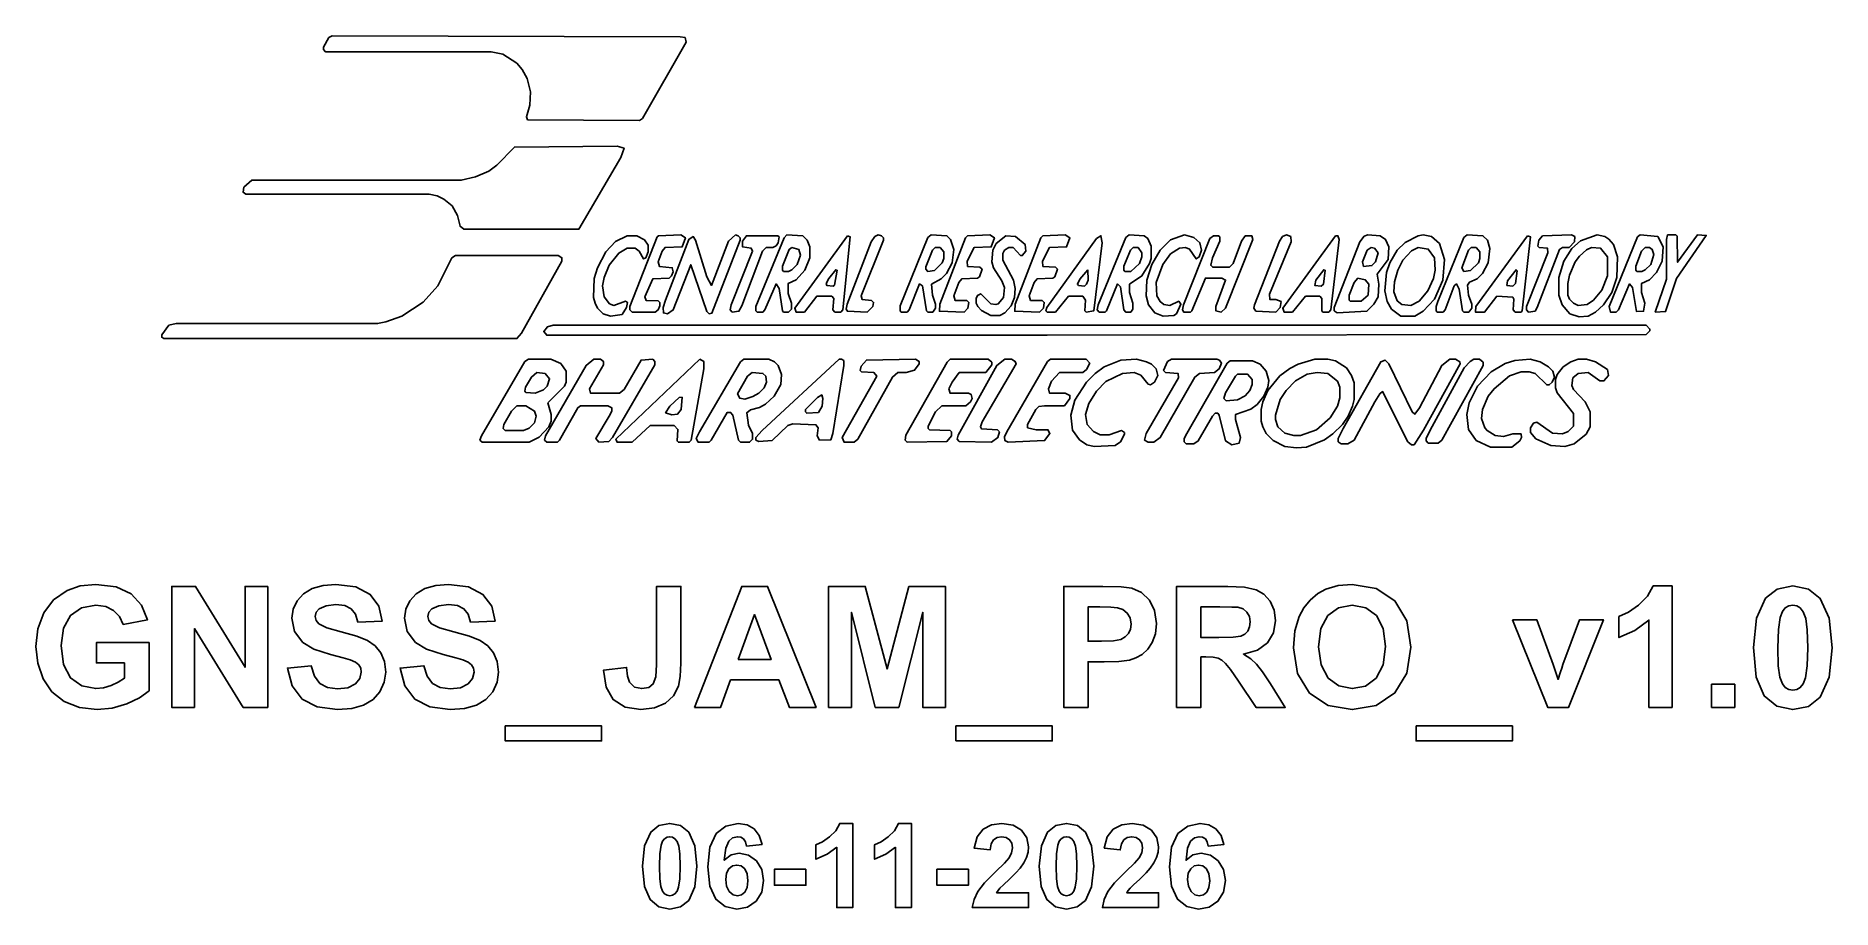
# Model space of a CAD drawing. Header units: millimetres. Extents: x 8.2 to 46.8, y -8.9 to 9.8.
import ezdxf

# ---------------------------------------------------------------- set-up
doc = ezdxf.new("R2010")
doc.units = ezdxf.units.MM

msp = doc.modelspace()

# ---------------------------------------------------------------- linework, layer by layer
for points in [[(14.4895, 9.7903), (14.3738, 9.5854), (14.3738, 9.532), (14.4183, 9.4875), (17.9804, 9.4875), (18.2297, 9.434), (18.5325, 9.2381), (18.6482, 9.1046), (18.7551, 8.9086), (18.8263, 8.6237), (18.8085, 8.3387), (18.7373, 8.0894), (18.764, 8.027), (21.1684, 8.0092), (21.2307, 8.0537), (22.1747, 9.6923), (22.148, 9.7903), (22.0411, 9.8081), (14.5608, 9.8259)], [(20.6875, 7.4571), (18.479, 7.4393), (18.105, 7.0475), (17.9269, 6.9228), (17.642, 6.7981), (17.3392, 6.7269), (12.8332, 6.7269), (12.664, 6.5755), (12.6461, 6.4686), (12.7085, 6.4241), (16.6446, 6.4241), (16.8227, 6.3885), (16.9652, 6.3172), (17.1433, 6.1748), (17.259, 5.9699), (17.3125, 5.7384), (17.3926, 5.6761), (19.8683, 5.6761), (20.7677, 7.2167), (20.8389, 7.4126)], [(20.9013, 5.5336), (20.6519, 5.4089), (20.4471, 5.1863), (20.269, 4.8479), (20.1977, 4.6163), (20.1799, 4.2067), (20.2156, 4.082), (20.269, 3.9752), (20.3848, 3.8594), (20.545, 3.806), (20.7944, 3.8416), (20.8924, 3.993), (20.9102, 4.0998), (20.8656, 4.1266), (20.6163, 4.0375), (20.5272, 4.0731), (20.4115, 4.2245), (20.3759, 4.4561), (20.4115, 4.6342), (20.5183, 4.9013), (20.7232, 5.1596), (20.9013, 5.2664), (21.0794, 5.2664), (21.1595, 5.2041), (21.2575, 5.0349), (21.302, 5.0616), (21.3554, 5.1863), (21.3554, 5.3288), (21.2753, 5.4445), (21.115, 5.5336)], [(22.0589, 5.5514), (21.5781, 5.5336), (21.5513, 5.5069), (20.9636, 4.0108), (20.9636, 3.9395), (21.0081, 3.895), (21.5068, 3.895), (21.5691, 3.9395), (21.6048, 4.0286), (21.6048, 4.0998), (21.5691, 4.1355), (21.3109, 4.1444), (21.2842, 4.2245), (21.4534, 4.6074), (21.8096, 4.6252), (21.8541, 4.6698), (21.8897, 4.7588), (21.8719, 4.8479), (21.5959, 4.8746), (21.5691, 4.9726), (21.6582, 5.2041), (21.7205, 5.2842), (22.0856, 5.2931), (22.1569, 5.4891)], [(23.2344, 5.5514), (23.083, 5.4178), (22.7179, 4.465), (22.62, 4.652), (22.3706, 5.4356), (22.3261, 5.5158), (22.2281, 5.4534), (21.7294, 4.1533), (21.676, 3.993), (21.6849, 3.8772), (21.774, 3.8594), (21.8897, 3.9395), (22.2727, 4.9102), (22.62, 3.9039), (22.6645, 3.8594), (22.7268, 3.8683), (23.3324, 5.4356), (23.3324, 5.4891), (23.2878, 5.5336)], [(24.1427, 5.5336), (23.466, 5.5336), (23.3858, 5.4178), (23.3858, 5.2931), (23.5728, 5.2664), (23.5995, 5.2041), (23.1365, 4.0464), (23.1186, 3.9395), (23.1632, 3.895), (23.3057, 3.9128), (23.368, 4.0286), (23.8133, 5.2041), (23.8934, 5.2842), (24.0359, 5.2842), (24.1071, 5.3199), (24.1517, 5.3822), (24.1695, 5.5069)], [(24.2763, 5.4891), (23.6708, 4.0108), (23.6708, 3.9217), (23.6975, 3.895), (23.8222, 3.895), (23.8667, 3.9395), (24.1071, 4.5006), (24.1695, 4.4026), (24.2407, 3.9217), (24.2674, 3.895), (24.3743, 3.895), (24.4366, 3.9574), (24.4366, 4.082), (24.3654, 4.2958), (24.3654, 4.5095), (24.5346, 4.5896), (24.7216, 4.7944), (24.8284, 5.0616), (24.8284, 5.2931), (24.775, 5.4356), (24.6771, 5.5336), (24.3387, 5.5514)], [(25.6388, 5.5336), (24.5079, 3.9752), (24.5346, 3.895), (24.7127, 3.895), (24.9798, 4.2334), (25.3004, 4.2334), (25.3449, 4.1889), (25.3271, 3.9395), (25.3717, 3.895), (25.4963, 3.895), (25.5409, 3.9395), (25.7012, 5.5069)], [(26.2266, 5.5158), (26.1464, 5.4), (25.6299, 4.0642), (25.6121, 3.9574), (25.6388, 3.9128), (26.0663, 3.895), (26.182, 4.0108), (26.1998, 4.0998), (26.1553, 4.1444), (25.9594, 4.1622), (25.9327, 4.2423), (26.4136, 5.4356), (26.4136, 5.4891), (26.369, 5.5336), (26.2978, 5.5514)], [(27.3664, 5.498), (26.7698, 4.0286), (26.7698, 3.9217), (26.7965, 3.895), (26.9212, 3.895), (26.9657, 3.9395), (27.1883, 4.5006), (27.2507, 4.4561), (27.3397, 3.9217), (27.3664, 3.895), (27.4733, 3.895), (27.5356, 3.9752), (27.5356, 4.0642), (27.4644, 4.2601), (27.4466, 4.4917), (27.6514, 4.6074), (27.7672, 4.7232), (27.8918, 4.9547), (27.9274, 5.2397), (27.8562, 5.4534), (27.7761, 5.5336), (27.4377, 5.5514)], [(28.7022, 5.5514), (28.2213, 5.5336), (28.1768, 5.4891), (27.6247, 4.0642), (27.6158, 3.9128), (28.1501, 3.895), (28.2302, 3.9752), (28.248, 4.0998), (28.2035, 4.1444), (27.9542, 4.1444), (27.9274, 4.2423), (28.0343, 4.5273), (28.0966, 4.6074), (28.435, 4.6252), (28.4796, 4.652), (28.533, 4.8123), (28.4885, 4.8568), (28.2213, 4.8746), (28.2124, 4.9904), (28.3638, 5.2842), (28.7289, 5.2931), (28.8002, 5.4891)], [(29.0406, 5.5336), (28.8358, 5.3644), (28.7645, 5.2219), (28.7467, 4.9726), (28.7823, 4.8479), (28.9605, 4.5629), (29.0139, 4.4204), (28.9961, 4.2067), (28.8803, 4.0731), (28.8269, 4.0553), (28.72, 4.0731), (28.5063, 4.2869), (28.435, 4.2512), (28.4083, 4.1889), (28.4083, 4.082), (28.4439, 4.0108), (28.5241, 3.9306), (28.72, 3.8238), (28.9159, 3.8238), (29.0228, 3.8772), (29.1564, 4.0286), (29.2276, 4.2067), (29.2454, 4.4026), (29.2098, 4.5807), (28.9783, 5.0082), (28.9783, 5.1507), (29.0139, 5.2219), (29.1118, 5.2842), (29.2009, 5.2842), (29.3612, 5.1061), (29.3968, 5.1061), (29.477, 5.2041), (29.4591, 5.3466), (29.2543, 5.5158)], [(30.3229, 5.5514), (29.8421, 5.5336), (29.7975, 5.4891), (29.2454, 4.0642), (29.2365, 3.9128), (29.7708, 3.895), (29.851, 3.9752), (29.8688, 4.0998), (29.8243, 4.1444), (29.5749, 4.1444), (29.5482, 4.2423), (29.6551, 4.5273), (29.7174, 4.6074), (30.0558, 4.6252), (30.1003, 4.652), (30.1537, 4.8123), (30.1092, 4.8568), (29.8421, 4.8746), (29.8332, 4.9904), (29.9845, 5.2842), (30.3497, 5.2931), (30.4209, 5.4891)], [(30.9908, 5.4712), (29.9222, 3.993), (29.9044, 3.9217), (29.9311, 3.895), (30.1092, 3.895), (30.3942, 4.2334), (30.697, 4.2334), (30.7593, 4.1533), (30.7415, 3.9217), (30.7682, 3.895), (30.9374, 3.9217), (31.1155, 5.3822), (31.0888, 5.5336)], [(31.6231, 5.498), (31.0265, 4.0464), (31.0086, 3.9395), (31.0532, 3.895), (31.1778, 3.895), (31.2046, 3.9217), (31.445, 4.5006), (31.5073, 4.4382), (31.5786, 3.9395), (31.6231, 3.895), (31.73, 3.895), (31.7745, 3.9574), (31.7745, 4.082), (31.7032, 4.3136), (31.7032, 4.4917), (31.9704, 4.6698), (32.1307, 4.9369), (32.1663, 5.0438), (32.1663, 5.3109), (32.0951, 5.4712), (32.0149, 5.5336), (31.6943, 5.5514)], [(32.8876, 5.5514), (32.5849, 5.4445), (32.3622, 5.2219), (32.1841, 4.9191), (32.0773, 4.5807), (32.0595, 4.2423), (32.1129, 4.0464), (32.2465, 3.8772), (32.4246, 3.806), (32.6561, 3.8238), (32.7095, 3.8594), (32.8075, 4.0642), (32.763, 4.1266), (32.5671, 4.0375), (32.4424, 4.0553), (32.3622, 4.1177), (32.291, 4.2423), (32.2732, 4.5273), (32.4157, 4.9191), (32.5849, 5.1417), (32.7808, 5.2664), (32.9054, 5.2842), (32.9945, 5.2486), (33.137, 5.0349), (33.1993, 5.0794), (33.2528, 5.2219), (33.2171, 5.3822), (33.0836, 5.498)], [(34.1878, 5.5336), (34.1076, 5.4178), (33.9295, 4.9369), (33.8494, 4.8568), (33.4932, 4.8568), (33.4487, 4.9013), (33.4843, 5.0616), (33.6446, 5.4178), (33.6446, 5.5069), (33.6179, 5.5336), (33.511, 5.5336), (33.4309, 5.4712), (32.8609, 4.0464), (32.8431, 3.9395), (32.8698, 3.895), (33.0123, 3.895), (33.039, 3.9217), (33.3329, 4.6252), (33.6891, 4.6252), (33.7693, 4.5807), (33.5555, 4.0108), (33.5555, 3.9217), (33.6713, 3.895), (33.7693, 3.9752), (34.357, 5.4534), (34.3303, 5.5336)], [(34.9893, 5.5158), (34.9269, 5.4178), (34.3926, 4.0464), (34.3748, 3.9752), (34.4193, 3.9128), (34.8468, 3.895), (34.9447, 3.993), (34.9625, 4.1177), (34.8468, 4.1622), (34.7221, 4.1622), (34.7132, 4.2779), (35.1763, 5.4), (35.1674, 5.5158), (35.0783, 5.5514)], [(36.1291, 5.5336), (34.9982, 3.9752), (35.0249, 3.895), (35.203, 3.895), (35.488, 4.2334), (35.7907, 4.2334), (35.8353, 4.1889), (35.8353, 3.9217), (35.862, 3.895), (35.9866, 3.895), (36.0312, 3.9395), (36.2093, 5.4534), (36.1826, 5.5336)], [(36.7436, 5.5247), (36.6545, 5.4), (36.1024, 3.993), (36.1024, 3.9217), (36.1647, 3.8772), (36.8059, 3.9128), (36.9573, 4.0642), (37.0464, 4.2245), (37.0642, 4.4917), (37.0285, 4.7054), (37.2601, 5.026), (37.2779, 5.2931), (37.2067, 5.4534), (37.0909, 5.5336), (36.8237, 5.5514)], [(37.9102, 5.5336), (37.6252, 5.3911), (37.456, 5.2219), (37.2957, 4.9547), (37.2245, 4.741), (37.1888, 4.3492), (37.2423, 4.1177), (37.3313, 3.9574), (37.5361, 3.806), (37.8389, 3.806), (38.017, 3.9128), (38.2575, 4.1711), (38.4356, 4.5807), (38.4712, 5.026), (38.3643, 5.3644), (38.1951, 5.5158), (38.017, 5.5514)], [(38.8897, 5.498), (38.3287, 4.1177), (38.2931, 4.0108), (38.2931, 3.9217), (38.3198, 3.895), (38.4445, 3.895), (38.489, 3.9395), (38.6849, 4.4561), (38.7294, 4.5006), (38.7918, 4.3848), (38.863, 3.9217), (38.8897, 3.895), (38.9966, 3.895), (39.0589, 3.9752), (39.0589, 4.0642), (38.9877, 4.2601), (38.9699, 4.4739), (39.0144, 4.5362), (39.1747, 4.6074), (39.2905, 4.7232), (39.4151, 4.9547), (39.4508, 5.2575), (39.3973, 5.4356), (39.2994, 5.5336), (38.961, 5.5514)], [(40.2611, 5.5336), (39.148, 4.0108), (39.1391, 3.895), (39.335, 3.895), (39.6021, 4.2334), (39.9405, 4.2156), (39.9673, 4.1711), (39.9494, 3.9395), (39.994, 3.895), (40.1186, 3.895), (40.1454, 3.9217), (40.3235, 5.5069)], [(41.2051, 5.5514), (40.5817, 5.5336), (40.5016, 5.4356), (40.4838, 5.3109), (40.5105, 5.2842), (40.6886, 5.2664), (40.6975, 5.1685), (40.2344, 4.0108), (40.2344, 3.9395), (40.2789, 3.895), (40.4214, 3.9128), (40.466, 3.993), (40.9468, 5.2397), (41.0092, 5.2842), (41.1517, 5.2842), (41.2674, 5.4), (41.2763, 5.5158)], [(41.7572, 5.5514), (41.401, 5.4267), (41.214, 5.2575), (41.0359, 4.9904), (40.929, 4.6342), (40.929, 4.2601), (41.0003, 4.0464), (41.1695, 3.8594), (41.3654, 3.7882), (41.5613, 3.806), (41.7216, 3.895), (41.8908, 4.0464), (42.0689, 4.3136), (42.1757, 4.6342), (42.1936, 5.0794), (42.1045, 5.3466), (42.0065, 5.4623), (41.9175, 5.5158)], [(42.621, 5.5069), (42.0155, 4.0108), (42.0422, 3.895), (42.1668, 3.895), (42.2114, 3.9395), (42.4518, 4.5006), (42.5141, 4.4204), (42.6032, 3.9039), (42.7546, 3.9128), (42.7813, 4.082), (42.7101, 4.3136), (42.7101, 4.5095), (42.8793, 4.5896), (43.0306, 4.741), (43.1553, 4.9904), (43.1731, 5.2931), (43.0574, 5.5158), (42.6833, 5.5514)], [(43.2444, 5.4534), (43.2444, 4.5985), (43.0039, 3.895), (43.2266, 3.9039), (43.4581, 4.6163), (44.0993, 5.5425), (43.9123, 5.5514), (43.4848, 4.9636), (43.4759, 5.5247), (43.4492, 5.5514), (43.2711, 5.5514)], [(17.1344, 5.0616), (16.8316, 4.4561), (16.5199, 4.1087), (16.0568, 3.806), (15.7184, 3.6813), (15.5403, 3.6457), (11.2124, 3.6457), (11.0521, 3.6101), (10.9007, 3.4052), (10.9007, 3.3518), (10.9453, 3.3251), (18.5325, 3.3251), (18.6304, 3.4409), (19.5031, 4.9904), (19.5031, 5.0616), (19.423, 5.1061), (17.2145, 5.1061)], [(24.4455, 5.2842), (24.5969, 5.2397), (24.6325, 5.115), (24.5613, 4.9191), (24.4455, 4.8034), (24.3743, 4.7677), (24.2674, 4.7677), (24.2407, 4.7944), (24.2407, 4.8835), (24.3832, 5.2397)], [(27.6336, 5.2842), (27.7137, 5.1863), (27.7137, 5.0438), (27.6781, 4.9547), (27.5089, 4.7855), (27.3664, 4.7677), (27.3219, 4.8123), (27.3219, 4.8657), (27.4644, 5.2219), (27.5267, 5.2842)], [(31.8903, 5.2842), (31.9704, 5.1685), (31.9704, 5.0794), (31.917, 4.9369), (31.73, 4.7677), (31.6053, 4.7677), (31.5786, 4.7944), (31.5786, 4.8835), (31.7211, 5.2219), (31.7834, 5.2842)], [(36.9662, 5.2664), (37.0464, 5.1685), (36.9929, 4.9726), (36.9128, 4.8924), (36.7347, 4.8746), (36.708, 4.9726), (36.8148, 5.2219), (36.895, 5.2842)], [(37.9102, 5.2842), (38.1239, 5.2486), (38.2575, 5.0616), (38.2753, 4.7944), (38.2397, 4.6163), (38.115, 4.3492), (37.928, 4.1266), (37.7499, 4.0375), (37.554, 4.0553), (37.456, 4.1355), (37.3848, 4.3314), (37.4026, 4.5451), (37.4738, 4.7944), (37.5807, 5.0082), (37.7677, 5.213)], [(39.1569, 5.2842), (39.237, 5.1863), (39.237, 5.0438), (39.2014, 4.9547), (39.0322, 4.7855), (38.8897, 4.7677), (38.8452, 4.8479), (38.9877, 5.2219), (39.05, 5.2842)], [(41.6325, 5.2842), (41.8284, 5.2664), (41.9798, 5.0794), (41.9798, 4.6698), (41.8552, 4.367), (41.6771, 4.1533), (41.5435, 4.0553), (41.3476, 4.0375), (41.2496, 4.082), (41.1606, 4.1711), (41.1249, 4.2601), (41.1249, 4.5095), (41.1606, 4.6876), (41.2852, 4.9726), (41.3743, 5.0972), (41.5257, 5.2308)], [(42.8793, 5.2842), (42.9416, 5.2397), (42.9772, 5.1328), (42.906, 4.9191), (42.7902, 4.8034), (42.719, 4.7677), (42.6121, 4.7677), (42.5854, 4.7944), (42.5854, 4.8835), (42.7101, 5.2041), (42.7902, 5.2842)], [(25.4162, 4.7944), (25.3628, 4.4739), (25.336, 4.4471), (25.1936, 4.465), (25.1847, 4.5095), (25.2381, 4.6163), (25.3895, 4.8034)], [(30.8038, 4.8034), (30.8127, 4.5807), (30.7771, 4.4917), (30.7326, 4.4471), (30.6079, 4.465), (30.5812, 4.4917), (30.6346, 4.5985)], [(35.9065, 4.7944), (35.8709, 4.4917), (35.8263, 4.4471), (35.6839, 4.465), (35.7106, 4.5807), (35.8798, 4.8034)], [(40.0385, 4.7766), (40.0029, 4.5095), (39.9405, 4.4471), (39.8159, 4.465), (39.8248, 4.5629), (40.0118, 4.8034)], [(36.61, 4.6252), (36.7703, 4.5896), (36.8504, 4.4917), (36.8326, 4.2601), (36.6812, 4.1266), (36.4497, 4.1266), (36.423, 4.1533), (36.423, 4.2601), (36.5299, 4.5273)], [(42.808, 3.6101), (19.3161, 3.6101), (19.1915, 3.5744), (19.1113, 3.4765), (19.1737, 3.3963), (29.9311, 3.3963), (42.808, 3.4141), (42.8882, 3.4943), (42.8882, 3.5299)], [(18.7017, 2.8353), (17.7755, 1.2324), (17.7399, 1.1433), (17.7844, 1.0988), (18.7996, 1.0988), (19.0134, 1.2057), (19.2182, 1.4283), (19.2716, 1.553), (19.2716, 1.6954), (19.2004, 1.9448), (19.5566, 2.301), (19.5922, 2.39), (19.5922, 2.6216), (19.4764, 2.7908), (19.2627, 2.8798), (18.7818, 2.8798)], [(20.1888, 2.8798), (20.0196, 2.7463), (19.1469, 1.2324), (19.1291, 1.1433), (19.1737, 1.0988), (19.4052, 1.0988), (19.4497, 1.1433), (19.8415, 1.8379), (19.9039, 1.8825), (20.4916, 1.8825), (20.5718, 1.8379), (20.5718, 1.7667), (20.5183, 1.6598), (20.2334, 1.1789), (20.2957, 1.0988), (20.5094, 1.1166), (20.5896, 1.1968), (21.4979, 2.7641), (21.4979, 2.8353), (21.4534, 2.8798), (21.204, 2.862), (20.8389, 2.2298), (20.741, 2.1496), (20.1176, 2.1496), (20.0909, 2.2476), (20.3937, 2.7641), (20.3937, 2.8353), (20.3313, 2.8798)], [(22.4686, 2.8798), (20.6608, 1.1611), (20.6875, 1.0988), (21.0081, 1.0988), (21.3999, 1.455), (21.9164, 1.455), (21.9966, 1.3749), (21.9788, 1.1255), (22.0055, 1.0988), (22.237, 1.0988), (22.2816, 1.1433), (22.5487, 2.675), (22.5487, 2.8353)], [(23.3413, 2.8264), (22.4597, 1.3214), (22.3884, 1.1789), (22.4329, 1.0988), (22.6645, 1.0988), (22.709, 1.1433), (23.0563, 1.74), (23.1276, 1.74), (23.1721, 1.6776), (23.2968, 1.1433), (23.3413, 1.0988), (23.5372, 1.0988), (23.5995, 1.1611), (23.5995, 1.2858), (23.5105, 1.4639), (23.4749, 1.7311), (23.555, 1.7934), (23.7509, 1.8468), (23.8756, 1.9181), (24.0626, 2.0873), (24.2051, 2.3366), (24.2229, 2.5503), (24.1517, 2.7463), (24.0715, 2.8264), (23.9468, 2.8798), (23.4125, 2.8798)], [(25.4607, 2.8798), (23.8043, 1.3481), (23.6708, 1.1968), (23.6708, 1.1433), (23.7331, 1.1166), (24.0181, 1.1344), (24.3565, 1.455), (24.4633, 1.4906), (24.962, 1.4728), (25.0065, 1.4105), (24.9887, 1.2324), (25.0422, 1.1433), (25.2826, 1.1522), (25.3271, 1.2858), (25.5587, 2.7463), (25.5587, 2.8531), (25.5141, 2.8798)], [(27.0993, 2.8798), (26.0485, 2.862), (25.9327, 2.7284), (25.9149, 2.6394), (25.9416, 2.6127), (26.2087, 2.5949), (26.2711, 2.5147), (25.523, 1.1968), (25.5676, 1.0988), (25.7813, 1.0988), (25.8614, 1.1611), (26.6095, 2.4969), (26.7252, 2.5949), (26.9034, 2.5949), (27.0815, 2.6483), (27.1794, 2.7819), (27.1794, 2.8353)], [(27.785, 2.8175), (26.8944, 1.2502), (26.8766, 1.1433), (26.9212, 1.0988), (27.7761, 1.1166), (27.874, 1.2324), (27.874, 1.3214), (27.8473, 1.3481), (27.402, 1.366), (27.3753, 1.3927), (27.3753, 1.4461), (27.5356, 1.7489), (27.6692, 1.8825), (28.1857, 1.8825), (28.2837, 1.9626), (28.3193, 2.0338), (28.3015, 2.1229), (28.2391, 2.1496), (27.8473, 2.1496), (27.8206, 2.2476), (27.8918, 2.39), (28.0432, 2.5949), (28.6131, 2.5949), (28.7467, 2.7641), (28.7467, 2.8175), (28.6666, 2.8798), (27.8473, 2.8798)], [(29.0228, 2.8798), (28.8536, 2.7463), (28.0165, 1.2502), (27.9987, 1.1611), (28.0432, 1.1166), (28.7378, 1.0988), (28.8714, 1.1968), (28.907, 1.3214), (28.8625, 1.366), (28.5241, 1.3838), (28.4974, 1.4283), (28.533, 1.5351), (29.2632, 2.7819), (29.2454, 2.8353), (29.1653, 2.8798)], [(29.94, 2.8353), (29.0673, 1.3214), (29.0139, 1.2146), (29.0228, 1.1344), (29.094, 1.0988), (29.8777, 1.1344), (29.9935, 1.2858), (29.9489, 1.366), (29.6996, 1.366), (29.5126, 1.4105), (29.5126, 1.4817), (29.6907, 1.8023), (29.753, 1.8646), (29.8777, 1.8825), (30.3051, 1.8825), (30.4209, 2.0338), (30.4209, 2.1051), (30.3229, 2.1496), (29.9845, 2.1496), (29.9578, 2.2476), (30.0291, 2.4079), (30.1983, 2.5949), (30.697, 2.5949), (30.7771, 2.6572), (30.8483, 2.7997), (30.7682, 2.8798), (30.0024, 2.8798)], [(31.5162, 2.862), (31.16, 2.7195), (30.9641, 2.5771), (30.7771, 2.39), (30.5278, 1.9982), (30.4387, 1.6776), (30.4743, 1.357), (30.6257, 1.1522), (30.786, 1.0454), (30.9463, 1.0097), (31.3916, 1.0276), (31.5073, 1.1077), (31.5964, 1.268), (31.5964, 1.3036), (31.534, 1.3481), (31.2669, 1.2591), (31.071, 1.2591), (30.9285, 1.3303), (30.7949, 1.4817), (30.7593, 1.6954), (30.8305, 1.927), (30.9908, 2.1941), (31.1957, 2.399), (31.5519, 2.5771), (31.8012, 2.5949), (31.9437, 2.5414), (32.104, 2.3455), (32.1574, 2.3277), (32.2376, 2.39), (32.3088, 2.5325), (32.2732, 2.675), (32.1752, 2.773), (32.0684, 2.8264), (31.8546, 2.8798)], [(32.5225, 2.8353), (32.4335, 2.6394), (32.478, 2.5949), (32.7452, 2.5771), (32.7541, 2.4791), (32.0595, 1.2858), (32.0238, 1.1433), (32.104, 1.0988), (32.2287, 1.0988), (32.3622, 1.1968), (33.1103, 2.4969), (33.2082, 2.5771), (33.5288, 2.5949), (33.6268, 2.675), (33.6802, 2.7997), (33.6357, 2.862), (33.5822, 2.8798), (32.6027, 2.8798)], [(33.8049, 2.7997), (32.9322, 1.2858), (32.8787, 1.1789), (32.8787, 1.1077), (32.9233, 1.0632), (33.0836, 1.0632), (33.1815, 1.1255), (33.4843, 1.6598), (33.5466, 1.7222), (33.6001, 1.7222), (33.6268, 1.6776), (33.7693, 1.1255), (33.9028, 1.0454), (34.0631, 1.081), (34.0898, 1.1968), (33.983, 1.5886), (33.983, 1.6954), (34.3125, 1.8112), (34.446, 1.9092), (34.5885, 2.0873), (34.6776, 2.2832), (34.6954, 2.4257), (34.642, 2.6216), (34.5084, 2.773), (34.3481, 2.8442), (33.8672, 2.8442)], [(35.6839, 2.8798), (35.3277, 2.773), (35.1496, 2.6839), (34.9358, 2.5236), (34.6776, 2.2119), (34.5707, 1.9626), (34.5351, 1.8023), (34.5351, 1.553), (34.5707, 1.4283), (34.642, 1.2858), (34.7933, 1.1344), (35.0427, 1.0097), (35.292, 0.9741), (35.5058, 0.9919), (35.8976, 1.1522), (36.0757, 1.2769), (36.2805, 1.4817), (36.4052, 1.6598), (36.4942, 1.8735), (36.5299, 2.016), (36.5299, 2.3722), (36.4764, 2.5325), (36.3696, 2.6928), (36.1291, 2.8442), (35.9688, 2.8798)], [(38.587, 2.8798), (38.4178, 2.7463), (37.9369, 1.8379), (37.8389, 1.7043), (37.7766, 1.7489), (37.2779, 2.7819), (37.1977, 2.862), (37.1087, 2.8264), (36.2983, 1.3927), (36.1915, 1.1789), (36.1915, 1.1077), (36.2538, 1.0632), (36.3963, 1.0632), (36.5299, 1.1433), (36.9751, 1.9626), (37.082, 2.1407), (37.1443, 2.1852), (37.6875, 1.1077), (37.7677, 1.0454), (37.8211, 1.0454), (38.0259, 1.357), (38.8096, 2.7819), (38.8007, 2.8264), (38.7116, 2.8798)], [(39.0233, 2.8353), (38.8986, 2.6928), (38.1684, 1.357), (38.0794, 1.1789), (38.0794, 1.1255), (38.1239, 1.081), (38.3376, 1.081), (38.4178, 1.1433), (39.3083, 2.7463), (39.3083, 2.8175), (39.2281, 2.8798), (39.1035, 2.8798)], [(39.9851, 2.8531), (39.7803, 2.7908), (39.4775, 2.6127), (39.1836, 2.301), (39.0055, 1.9448), (38.9521, 1.6954), (38.9877, 1.3749), (39.1569, 1.1344), (39.4597, 0.9919), (39.9227, 0.9919), (40.0919, 1.1255), (40.1276, 1.1968), (40.1186, 1.2769), (39.9405, 1.2769), (39.7446, 1.2235), (39.5665, 1.2413), (39.3884, 1.3481), (39.3439, 1.4105), (39.2727, 1.6064), (39.2905, 1.8023), (39.4151, 2.0873), (39.5398, 2.2476), (39.8693, 2.5236), (40.1186, 2.6127), (40.2968, 2.6127), (40.4214, 2.5771), (40.6708, 2.3277), (40.7242, 2.3277), (40.7865, 2.39), (40.84, 2.4969), (40.8043, 2.6216), (40.7064, 2.7195), (40.5283, 2.8264), (40.3146, 2.8798)], [(41.3476, 2.8798), (41.1873, 2.8264), (41.027, 2.7195), (40.8934, 2.5503), (40.8578, 2.4435), (40.8578, 2.2654), (40.8934, 2.1585), (41.2496, 1.7133), (41.2496, 1.4461), (41.1338, 1.3303), (41.0092, 1.2769), (40.7954, 1.2947), (40.457, 1.5262), (40.3858, 1.5084), (40.3235, 1.4105), (40.3235, 1.3036), (40.4392, 1.17), (40.7598, 1.0276), (41.0626, 1.0097), (41.2585, 1.0632), (41.5168, 1.268), (41.6058, 1.4283), (41.6058, 1.7489), (41.499, 1.9626), (41.2496, 2.2298), (41.214, 2.3188), (41.2318, 2.4791), (41.3476, 2.5771), (41.5613, 2.5949), (41.8106, 2.4168), (41.8997, 2.4168), (41.9976, 2.5325), (41.9798, 2.6572), (41.7216, 2.8264), (41.5257, 2.8798)], [(18.9599, 2.5949), (19.138, 2.5771), (19.236, 2.4613), (19.1826, 2.301), (19.1024, 2.2208), (18.9243, 2.1496), (18.7284, 2.1674), (18.7017, 2.1941), (18.7195, 2.2832), (18.8442, 2.4969)], [(23.5906, 2.5949), (23.8222, 2.5771), (23.8845, 2.5147), (23.9023, 2.39), (23.8489, 2.2654), (23.7331, 2.1496), (23.6084, 2.0784), (23.4303, 2.0249), (23.3235, 2.0427), (23.2789, 2.1407), (23.4927, 2.5147)], [(34.0275, 2.5592), (34.2412, 2.5592), (34.3392, 2.4435), (34.3392, 2.3366), (34.2858, 2.2119), (34.1878, 2.0962), (34.0275, 2.0071), (33.7782, 1.9893), (33.7336, 2.0338), (33.7693, 2.1585), (33.983, 2.5147)], [(35.7373, 2.5949), (35.9688, 2.5771), (36.1737, 2.4079), (36.2271, 2.2832), (36.2271, 2.0517), (36.1737, 1.8735), (36.0134, 1.6242), (35.7195, 1.366), (35.3811, 1.2413), (35.2386, 1.2413), (35.0427, 1.2947), (34.8913, 1.4283), (34.8379, 1.5886), (34.8379, 1.6776), (34.9447, 2.016), (35.0694, 2.2119), (35.2742, 2.4168), (35.5236, 2.5592)], [(22.0856, 2.0695), (22.0678, 1.8023), (21.9877, 1.7043), (21.863, 1.6865), (21.7294, 1.7311), (21.8185, 1.8735), (22.0233, 2.0606)], [(25.1134, 2.0338), (25.0956, 1.8735), (25.0155, 1.74), (24.7661, 1.7222), (24.7394, 1.7489), (24.7394, 1.8023), (24.9976, 2.0606), (25.0867, 2.114)], [(18.5325, 1.8825), (18.7284, 1.8825), (18.9154, 1.7667), (18.951, 1.6598), (18.9154, 1.5173), (18.7996, 1.4016), (18.675, 1.3481), (18.2831, 1.3481), (18.2386, 1.3927), (18.2564, 1.4817), (18.4167, 1.7667)], [(10.1479, -4.5228), (9.8331, -4.6139), (9.514, -4.6443), (9.1324, -4.6016), (8.8028, -4.4734), (8.5373, -4.2653), (8.3471, -3.9836), (8.2326, -3.6513), (8.1944, -3.2912), (8.237, -2.9075), (8.3647, -2.5693), (8.5744, -2.2904), (8.863, -2.0851), (9.1438, -1.9881), (9.4856, -1.9557), (9.9168, -2.0065), (10.2422, -2.1589), (10.4659, -2.4004), (10.5923, -2.7197), (10.0713, -2.8173), (9.992, -2.6462), (9.8642, -2.5153), (9.6937, -2.4319), (9.4856, -2.4041), (9.1768, -2.4587), (8.9385, -2.6226), (8.7861, -2.8933), (8.7353, -3.2696), (8.7866, -3.6749), (8.9407, -3.9643), (9.1787, -4.1376), (9.4805, -4.1953), (9.6458, -4.1792), (9.8114, -4.1306), (9.9653, -4.0591), (10.0957, -3.974), (10.0957, -3.6442), (9.4947, -3.6442), (9.4947, -3.2061), (10.6264, -3.2061), (10.6264, -4.2419), (10.4242, -4.3918)], [(13.1781, -2), (13.1781, -4.6), (12.6515, -4.6), (11.6032, -2.9041), (11.6032, -4.6), (11.1156, -4.6), (11.1156, -2), (11.6264, -2), (12.6906, -3.7362), (12.6906, -2)], [(14.6788, -4.2027), (14.9011, -4.1759), (15.0608, -4.0954), (15.1574, -3.9791), (15.1896, -3.8446), (15.1761, -3.759), (15.1357, -3.6874), (15.0615, -3.6269), (14.9467, -3.575), (14.7957, -3.5304), (14.5267, -3.4615), (14.1674, -3.3447), (13.9341, -3.2044), (13.7545, -2.966), (13.6946, -2.6811), (13.7227, -2.4888), (13.807, -2.3093), (13.9446, -2.1569), (14.1317, -2.046), (14.3658, -1.9783), (14.6436, -1.9557), (15.0724, -2.0094), (15.3803, -2.1703), (15.569, -2.4207), (15.6402, -2.7429), (15.1152, -2.7662), (15.0623, -2.594), (14.9705, -2.4779), (14.832, -2.4119), (14.6379, -2.3899), (14.434, -2.4135), (14.2798, -2.4841), (14.2172, -2.5545), (14.1964, -2.6453), (14.2159, -2.731), (14.2747, -2.8031), (14.4449, -2.8884), (14.7571, -2.9773), (15.0903, -3.0693), (15.3235, -3.1646), (15.4873, -3.2789), (15.6107, -3.4286), (15.6886, -3.6158), (15.7146, -3.8429), (15.6835, -4.059), (15.5903, -4.2612), (15.4407, -4.4313), (15.2395, -4.5512), (14.9846, -4.6223), (14.6737, -4.646), (14.2376, -4.5891), (13.916, -4.4184), (13.7051, -4.1381), (13.6004, -3.7538), (14.1112, -3.7044), (14.1813, -3.9274), (14.2985, -4.0824), (14.464, -4.1726)], [(17.1017, -4.2027), (17.324, -4.1759), (17.4837, -4.0954), (17.5803, -3.9791), (17.6125, -3.8446), (17.599, -3.759), (17.5586, -3.6874), (17.4844, -3.6269), (17.3696, -3.575), (17.2186, -3.5304), (16.9496, -3.4615), (16.5903, -3.3447), (16.3571, -3.2044), (16.1774, -2.966), (16.1176, -2.6811), (16.1456, -2.4888), (16.2299, -2.3093), (16.3676, -2.1569), (16.5546, -2.046), (16.7887, -1.9783), (17.0665, -1.9557), (17.4953, -2.0094), (17.8032, -2.1703), (17.9919, -2.4207), (18.0632, -2.7429), (17.5382, -2.7662), (17.4852, -2.594), (17.3934, -2.4779), (17.2549, -2.4119), (17.0608, -2.3899), (16.8569, -2.4135), (16.7027, -2.4841), (16.6401, -2.5545), (16.6193, -2.6453), (16.6389, -2.731), (16.6976, -2.8031), (16.8679, -2.8884), (17.18, -2.9773), (17.5132, -3.0693), (17.7465, -3.1646), (17.9102, -3.2789), (18.0336, -3.4286), (18.1115, -3.6158), (18.1375, -3.8429), (18.1064, -4.059), (18.0132, -4.2612), (17.8637, -4.4313), (17.6625, -4.5512), (17.4075, -4.6223), (17.0966, -4.646), (16.6606, -4.5891), (16.3389, -4.4184), (16.1281, -4.1381), (16.0233, -3.7538), (16.5341, -3.7044), (16.6042, -3.9274), (16.7214, -4.0824), (16.8869, -4.1726)], [(21.8967, -4.3472), (21.7273, -4.5069), (21.4951, -4.6099), (21.1989, -4.6443), (20.8584, -4.5905), (20.6064, -4.4292), (20.4505, -4.1631), (20.397, -3.7963), (20.8919, -3.7396), (20.9129, -3.9304), (20.9577, -4.0557), (21.065, -4.1604), (21.2165, -4.1953), (21.3666, -4.1704), (21.4651, -4.0954), (21.5196, -3.9412), (21.5378, -3.6794), (21.5378, -2), (22.0611, -2), (22.0611, -3.6459), (22.0469, -3.9313), (22.0043, -4.1425)], [(22.3551, -4.6), (23.3676, -2), (23.9232, -2), (24.9641, -4.6), (24.3932, -4.6), (24.1661, -4.0092), (23.1264, -4.0092), (22.9118, -4.6)], [(26.9597, -2), (27.7469, -2), (27.7469, -4.6), (27.2594, -4.6), (27.2594, -2.5534), (26.7429, -4.6), (26.2377, -4.6), (25.7235, -2.5534), (25.7235, -4.6), (25.2354, -4.6), (25.2354, -2), (26.0215, -2), (26.4931, -3.7736)], [(31.755, -2.0386), (31.9603, -2.1318), (32.129, -2.2934), (32.2423, -2.5179), (32.28, -2.7997), (32.2583, -3.0202), (32.1932, -3.2027), (32.0946, -3.3481), (31.9724, -3.4586), (31.8373, -3.536), (31.7, -3.5818), (31.47, -3.6099), (31.1557, -3.6193), (30.8134, -3.6193), (30.8134, -4.6), (30.2884, -4.6), (30.2884, -2), (31.1307, -2), (31.5263, -2.0096)], [(34.1778, -2.0176), (34.4237, -2.0704), (34.5938, -2.1676), (34.7262, -2.3195), (34.8113, -2.5112), (34.8397, -2.7287), (34.7966, -2.9961), (34.6672, -3.2123), (34.4526, -3.3677), (34.153, -3.4524), (34.3083, -3.5567), (34.4339, -3.6709), (34.5643, -3.8356), (34.733, -4.0926), (35.0508, -4.6), (34.4225, -4.6), (34.0434, -4.0341), (33.8729, -3.7871), (33.7664, -3.6522), (33.6898, -3.5856), (33.6087, -3.5438), (33.5008, -3.5216), (33.3442, -3.5143), (33.238, -3.5143), (33.238, -4.6), (32.7131, -4.6), (32.7131, -2), (33.8181, -2)], [(35.3471, -2.6487), (35.4518, -2.4603), (35.5889, -2.2923), (35.7495, -2.1549), (35.9249, -2.0585), (36.1865, -1.9814), (36.4856, -1.9557), (37.0027, -2.0448), (37.4051, -2.3122), (37.6639, -2.7383), (37.7502, -3.3037), (37.6646, -3.8647), (37.4079, -4.289), (37.0079, -4.5554), (36.4924, -4.6443), (35.9719, -4.5559), (35.5702, -4.2907), (35.3135, -3.8698), (35.2279, -3.3156), (35.2577, -2.9502)], [(42.8667, -4.6), (42.8667, -2.7219), (42.5689, -2.944), (42.2225, -3.0994), (42.2225, -2.647), (42.4262, -2.5548), (42.6465, -2.4052), (42.8393, -2.2121), (42.9604, -1.9892), (43.3651, -1.9892), (43.3651, -4.6)], [(46.2978, -2.0566), (46.5519, -2.2588), (46.7422, -2.6831), (46.8056, -3.3179), (46.7418, -3.9518), (46.5502, -4.3781), (46.2974, -4.5777), (45.9611, -4.6443), (45.6186, -4.5713), (45.3492, -4.3525), (45.1751, -3.9466), (45.1171, -3.3122), (45.181, -2.6808), (45.3725, -2.2554), (45.6252, -2.0558), (45.9611, -1.9892)], [(23.2881, -3.571), (23.9976, -3.571), (23.6394, -2.6062)], [(31.5155, -3.1368), (31.609, -3.0845), (31.6795, -3.0091), (31.7242, -2.9152), (31.7391, -2.8071), (31.7183, -2.6777), (31.6557, -2.5732), (31.5612, -2.498), (31.4446, -2.4575), (31.3034, -2.4443), (31.0671, -2.4399), (30.8134, -2.4399), (30.8134, -3.1777), (31.1006, -3.1777), (31.3596, -3.1675)], [(34.0979, -3.0676), (34.1819, -3.0243), (34.2455, -2.958), (34.2855, -2.8699), (34.2988, -2.7622), (34.2812, -2.6438), (34.2284, -2.5505), (34.1442, -2.4847), (34.0309, -2.4484), (33.9031, -2.442), (33.6478, -2.4399), (33.238, -2.4399), (33.238, -3.0994), (33.6263, -3.0994), (33.9332, -3.0914)], [(35.9726, -3.9677), (36.2043, -4.1384), (36.4907, -4.1953), (36.7765, -4.1389), (37.0061, -3.9694), (37.1572, -3.6869), (37.2076, -3.2912), (37.1585, -2.9009), (37.0112, -2.6243), (36.7832, -2.4592), (36.4907, -2.4041), (36.1976, -2.4599), (35.9675, -2.6272), (35.8185, -2.9061), (35.7688, -3.298), (35.8197, -3.6862)], [(45.8757, -2.4169), (45.7999, -2.4603), (45.7369, -2.5406), (45.6898, -2.6669), (45.6515, -2.9261), (45.6387, -3.3179), (45.6502, -3.7038), (45.6847, -3.9467), (45.7366, -4.0891), (45.8005, -4.1743), (45.8758, -4.2169), (45.9611, -4.2311), (46.0469, -4.2168), (46.1228, -4.1738), (46.1857, -4.093), (46.2324, -3.9666), (46.2711, -3.7088), (46.284, -3.3179), (46.2725, -2.9317), (46.238, -2.689), (46.186, -2.5461), (46.1217, -2.4603), (46.0466, -2.4169), (45.9611, -2.4024)], [(39.9347, -2.7163), (40.458, -2.7163), (40.8127, -3.6777), (40.916, -3.999), (40.9489, -3.8972), (40.9671, -3.8372), (40.9929, -3.7576), (41.0205, -3.6777), (41.3786, -2.7163), (41.8911, -2.7163), (41.143, -4.6), (40.6941, -4.6)], [(44.2158, -4.1017), (44.7147, -4.1017), (44.7147, -4.6), (44.2158, -4.6)], [(18.2817, -4.9956), (20.3533, -4.9956), (20.3533, -5.3185), (18.2817, -5.3185)], [(27.9705, -5.3185), (27.9705, -4.9956), (30.0421, -4.9956), (30.0421, -5.3185)], [(37.862, -4.9956), (39.9336, -4.9956), (39.9336, -5.3185), (37.862, -5.3185)], [(22.4049, -8.0124), (22.3607, -8.4513), (22.2281, -8.7464), (22.053, -8.8846), (21.8202, -8.9306), (21.5831, -8.8802), (21.3967, -8.7287), (21.2761, -8.4476), (21.236, -8.0084), (21.2802, -7.5713), (21.4128, -7.2768), (21.5877, -7.1386), (21.8202, -7.0925), (22.0533, -7.1392), (22.2293, -7.2792), (22.361, -7.5729)], [(23.4065, -7.4253), (23.3473, -7.3885), (23.2729, -7.3762), (23.172, -7.4008), (23.0878, -7.4745), (23.0263, -7.6257), (22.9927, -7.8831), (23.1373, -7.7691), (23.3134, -7.731), (23.5139, -7.7722), (23.6835, -7.8957), (23.799, -8.084), (23.8375, -8.3204), (23.797, -8.5694), (23.6752, -8.7637), (23.4903, -8.8889), (23.2591, -8.9306), (23.011, -8.8777), (22.8112, -8.7189), (22.6795, -8.4394), (22.6356, -8.0246), (22.6812, -7.5986), (22.8183, -7.311), (23.0287, -7.1472), (23.2937, -7.0925), (23.4811, -7.1212), (23.6332, -7.2073), (23.7432, -7.348), (23.8045, -7.5409), (23.4705, -7.5774), (23.4484, -7.4879)], [(25.4092, -7.5998), (25.203, -7.7535), (24.9633, -7.8611), (24.9633, -7.5479), (25.1042, -7.4841), (25.2568, -7.3806), (25.3903, -7.2469), (25.4741, -7.0925), (25.7542, -7.0925), (25.7542, -8.9), (25.4092, -8.9)], [(26.669, -7.5998), (26.4628, -7.7535), (26.223, -7.8611), (26.223, -7.5479), (26.3639, -7.4841), (26.5165, -7.3806), (26.65, -7.2469), (26.7338, -7.0925), (27.0139, -7.0925), (27.0139, -8.9), (26.669, -8.9)], [(28.3224, -8.9), (28.3617, -8.7229), (28.4403, -8.5554), (28.5864, -8.3662), (28.8285, -8.124), (29.0167, -7.9417), (29.1145, -7.8293), (29.1679, -7.723), (29.1857, -7.6179), (29.1701, -7.516), (29.1236, -7.4407), (29.05, -7.3941), (28.9527, -7.3786), (28.8556, -7.3949), (28.7806, -7.4438), (28.7304, -7.5303), (28.7071, -7.6599), (28.3633, -7.6253), (28.4267, -7.3807), (28.5558, -7.2167), (28.7382, -7.1236), (28.9609, -7.0925), (29.199, -7.1285), (29.3798, -7.2363), (29.4941, -7.3973), (29.5322, -7.5935), (29.5213, -7.7121), (29.4886, -7.825), (29.4322, -7.9375), (29.3503, -8.0552), (29.2626, -8.1526), (29.1244, -8.2851), (28.9909, -8.4096), (28.9173, -8.4839), (28.8781, -8.5323), (28.847, -8.5794), (29.5322, -8.5794), (29.5322, -8.9)], [(30.7574, -7.2792), (30.8891, -7.5729), (30.933, -8.0124), (30.8888, -8.4513), (30.7562, -8.7464), (30.5811, -8.8846), (30.3483, -8.9306), (30.1112, -8.8802), (29.9248, -8.7287), (29.8042, -8.4476), (29.764, -8.0084), (29.8083, -7.5713), (29.9409, -7.2768), (30.1158, -7.1386), (30.3483, -7.0925), (30.5814, -7.1392)], [(32.3291, -8.9), (31.1193, -8.9), (31.1585, -8.7229), (31.2371, -8.5554), (31.3833, -8.3662), (31.6253, -8.124), (31.8136, -7.9417), (31.9114, -7.8293), (31.9647, -7.723), (31.9825, -7.6179), (31.967, -7.516), (31.9204, -7.4407), (31.8469, -7.3941), (31.7495, -7.3786), (31.6525, -7.3949), (31.5774, -7.4438), (31.5272, -7.5303), (31.5039, -7.6599), (31.1601, -7.6253), (31.2236, -7.3807), (31.3527, -7.2167), (31.5351, -7.1236), (31.7578, -7.0925), (31.9959, -7.1285), (32.1766, -7.2363), (32.291, -7.3973), (32.3291, -7.5935), (32.3182, -7.7121), (32.2855, -7.825), (32.2291, -7.9375), (32.1472, -8.0552), (32.0594, -8.1526), (31.9212, -8.2851), (31.7877, -8.4096), (31.7141, -8.4839), (31.675, -8.5323), (31.6438, -8.5794), (32.3291, -8.5794)], [(33.3971, -7.5774), (33.375, -7.4879), (33.333, -7.4253), (33.2739, -7.3885), (33.1994, -7.3762), (33.0985, -7.4008), (33.0143, -7.4745), (32.9528, -7.6257), (32.9193, -7.8831), (33.0639, -7.7691), (33.2399, -7.731), (33.4405, -7.7722), (33.61, -7.8957), (33.7255, -8.084), (33.764, -8.3204), (33.7235, -8.5694), (33.6018, -8.7637), (33.4168, -8.8889), (33.1857, -8.9306), (32.9375, -8.8777), (32.7377, -8.7189), (32.606, -8.4394), (32.5621, -8.0246), (32.6078, -7.5986), (32.7448, -7.311), (32.9552, -7.1472), (33.2202, -7.0925), (33.4077, -7.1212), (33.5597, -7.2073), (33.6697, -7.348), (33.731, -7.5409)], [(21.6324, -7.5617), (21.6059, -7.7412), (21.5971, -8.0124), (21.605, -8.2796), (21.6289, -8.4477), (21.6648, -8.5463), (21.709, -8.6053), (21.7612, -8.6348), (21.8202, -8.6446), (21.8797, -8.6347), (21.9322, -8.6049), (21.9757, -8.549), (22.0081, -8.4615), (22.0349, -8.283), (22.0438, -8.0124), (22.0359, -7.745), (22.012, -7.577), (21.9759, -7.4781), (21.9314, -7.4187), (21.8795, -7.3886), (21.8202, -7.3786), (21.7611, -7.3886), (21.7086, -7.4187), (21.665, -7.4743)], [(30.2367, -7.4187), (30.1931, -7.4743), (30.1605, -7.5617), (30.134, -7.7412), (30.1251, -8.0124), (30.1331, -8.2796), (30.157, -8.4477), (30.1929, -8.5463), (30.2371, -8.6053), (30.2893, -8.6348), (30.3483, -8.6446), (30.4078, -8.6347), (30.4603, -8.6049), (30.5038, -8.549), (30.5361, -8.4615), (30.563, -8.283), (30.5719, -8.0124), (30.5639, -7.745), (30.5401, -7.577), (30.504, -7.4781), (30.4595, -7.4187), (30.4076, -7.3886), (30.3483, -7.3786), (30.2892, -7.3886)], [(23.1825, -8.6217), (23.2764, -8.6446), (23.3642, -8.6259), (23.436, -8.5699), (23.484, -8.4709), (23.5, -8.324), (23.4828, -8.1719), (23.4312, -8.067), (23.3538, -8.0057), (23.2591, -7.9853), (23.1674, -8.0048), (23.091, -8.0635), (23.0394, -8.1598), (23.0222, -8.2933), (23.0416, -8.4423), (23.0996, -8.553)], [(24.746, -8.0749), (24.746, -8.4198), (24.0682, -8.4198), (24.0682, -8.0749)], [(28.2415, -8.0749), (28.2415, -8.4198), (27.5637, -8.4198), (27.5637, -8.0749)], [(32.9681, -8.4423), (33.0261, -8.553), (33.109, -8.6217), (33.2029, -8.6446), (33.2908, -8.6259), (33.3625, -8.5699), (33.4105, -8.4709), (33.4265, -8.324), (33.4093, -8.1719), (33.3578, -8.067), (33.2804, -8.0057), (33.1857, -7.9853), (33.0939, -8.0048), (33.0175, -8.0635), (32.9659, -8.1598), (32.9487, -8.2933)]]:
    msp.add_lwpolyline(points, close=True)

doc.saveas('drawing.dxf')
